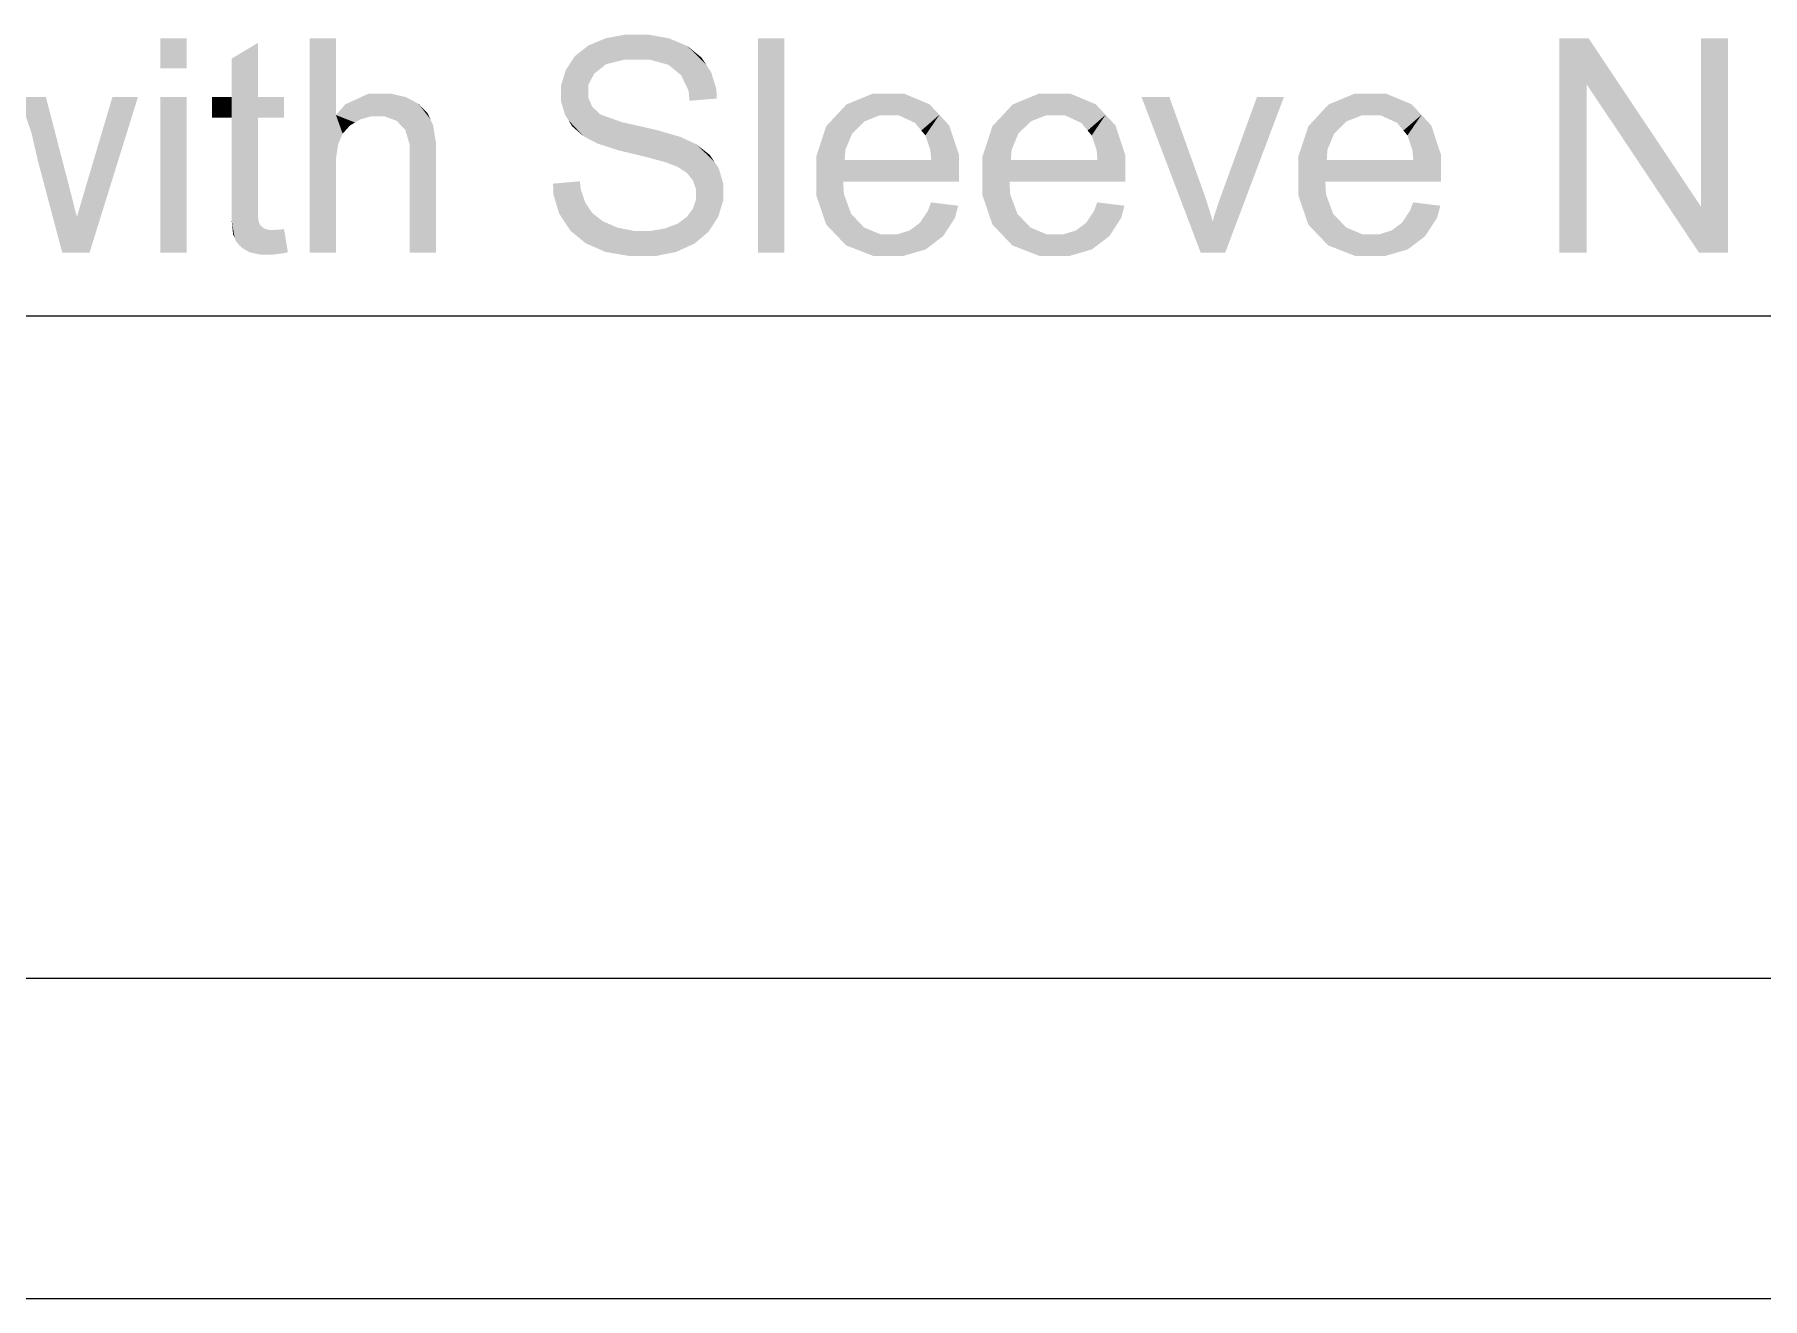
# Model space of a CAD drawing. Header units: millimetres. Extents: x 2 to 579, y 1 to 405.
# Drawn here: x 234.01 to 251, y 57.95 to 70.37 of the extents above; entities that cross this region are included whole.
import ezdxf

# ---------------------------------------------------------------- set-up
doc = ezdxf.new("R2010")
doc.units = ezdxf.units.MM
doc.linetypes.add('XKITLINE00', pattern=[0])
doc.layers.add('GraphicObject', color=6, linetype='Continuous', lineweight=0)
doc.layers.add('LinkedObject', color=7, linetype='Continuous', lineweight=0)

# ---------------------------------------------------------------- blocks, each defined once
blk = doc.blocks.new('*A3')
at = {"layer": 'GraphicObject', "color": 3, "linetype": 'XKITLINE00', "lineweight": 0}
blk.add_line((174.395, 57.946), (308.954, 57.946), dxfattribs=at)
blk = doc.blocks.new('*A4')
at = {"layer": 'LinkedObject'}
for points in [[(235.507, 70.332), (235.248, 70.036), (235.248, 70.332)], [(235.507, 70.036), (235.248, 70.036), (235.507, 70.332)], [(236.974, 70.332), (236.715, 68.226), (236.715, 70.332)], [(236.974, 69.577), (236.715, 68.226), (236.974, 70.332)], [(239.627, 70.332), (239.811, 70.122), (239.54, 70.296)], [(239.82, 70.368), (239.811, 70.122), (239.627, 70.332)], [(239.926, 70.368), (239.811, 70.122), (239.82, 70.368)], [(239.811, 70.122), (239.926, 70.368), (239.937, 70.122)], [(239.926, 70.368), (240.058, 70.122), (239.937, 70.122)], [(240.249, 70.331), (239.926, 70.368), (240.043, 70.368)], [(240.339, 70.293), (239.926, 70.368), (240.249, 70.331)], [(240.242, 70.071), (239.926, 70.368), (240.339, 70.293)], [(240.058, 70.122), (239.926, 70.368), (240.242, 70.071)], [(241.38, 70.332), (241.121, 68.226), (241.121, 70.332)], [(241.38, 68.226), (241.121, 68.226), (241.38, 70.332)], [(249, 70.332), (249.267, 69.88), (249, 68.226)], [(249.267, 69.88), (249, 70.332), (249.286, 70.332)], [(249.267, 69.88), (249.286, 70.332), (250.371, 68.226)], [(250.371, 68.226), (249.286, 70.332), (250.39, 68.679)], [(250.657, 70.332), (250.39, 68.679), (250.39, 70.332)], [(250.657, 68.226), (250.39, 68.679), (250.657, 70.332)], [(236.206, 70.286), (235.947, 69.753), (235.947, 70.131)], [(235.947, 69.753), (236.206, 70.286), (235.947, 69.553)], [(236.206, 69.753), (235.947, 69.553), (236.206, 70.286)], [(239.321, 70.155), (239.569, 70.029), (239.276, 70.086)], [(239.453, 70.26), (239.569, 70.029), (239.321, 70.155)], [(239.627, 70.076), (239.453, 70.26), (239.54, 70.296)], [(239.569, 70.029), (239.453, 70.26), (239.627, 70.076)], [(239.54, 70.296), (239.811, 70.122), (239.627, 70.076)], [(240.339, 70.293), (240.304, 70.02), (240.242, 70.071)], [(240.428, 70.255), (240.304, 70.02), (240.339, 70.293)], [(240.304, 70.02), (240.428, 70.255), (240.366, 69.969)], [(240.366, 69.969), (240.428, 70.255), (240.614, 70.071)], [(240.614, 70.071), (240.428, 70.255), (240.565, 70.144)], [(239.276, 70.086), (239.186, 69.787), (239.231, 70.016)], [(239.511, 69.983), (239.186, 69.787), (239.276, 70.086)], [(239.231, 70.016), (239.186, 69.787), (239.186, 69.867)], [(239.453, 69.871), (239.186, 69.787), (239.511, 69.983)], [(239.276, 70.086), (239.569, 70.029), (239.511, 69.983)], [(240.614, 70.071), (240.439, 69.818), (240.366, 69.969)], [(240.662, 69.997), (240.439, 69.818), (240.614, 70.071)], [(240.713, 69.831), (240.439, 69.818), (240.662, 69.997)], [(239.186, 69.787), (239.453, 69.871), (239.453, 69.806)], [(239.453, 69.749), (239.186, 69.787), (239.453, 69.806)], [(240.717, 69.739), (240.439, 69.818), (240.713, 69.831)], [(240.439, 69.818), (240.717, 69.739), (240.449, 69.718)], [(249, 68.226), (249.267, 69.88), (249.267, 68.226)], [(234.123, 69.753), (233.981, 69.401), (233.861, 69.753)], [(233.981, 69.401), (234.123, 69.753), (234.041, 69.139)], [(234.041, 69.139), (234.123, 69.753), (234.353, 68.867)], [(235.027, 69.753), (234.514, 68.87), (234.776, 69.753)], [(234.552, 68.226), (234.514, 68.87), (235.027, 69.753)], [(235.507, 69.753), (235.248, 68.226), (235.248, 69.753)], [(235.507, 68.226), (235.248, 68.226), (235.507, 69.753)], [(235.755, 69.753), (235.947, 69.553), (235.755, 69.553)], [(235.947, 69.753), (235.947, 69.553), (235.755, 69.753)], [(236.206, 69.553), (235.947, 69.553), (236.206, 69.753)], [(236.463, 69.553), (236.206, 69.753), (236.463, 69.753)], [(236.206, 69.553), (236.206, 69.753), (236.463, 69.553)], [(237.293, 69.787), (236.974, 69.577), (237.065, 69.682)], [(237.43, 69.787), (236.974, 69.577), (237.293, 69.787)], [(237.319, 69.564), (236.974, 69.577), (237.43, 69.787)], [(237.319, 69.564), (237.43, 69.787), (237.376, 69.564)], [(237.376, 69.564), (237.43, 69.787), (237.453, 69.564)], [(237.43, 69.787), (237.571, 69.52), (237.453, 69.564)], [(237.515, 69.787), (237.571, 69.52), (237.43, 69.787)], [(237.661, 69.754), (237.571, 69.52), (237.515, 69.787)], [(237.724, 69.72), (237.571, 69.52), (237.661, 69.754)], [(237.724, 69.72), (237.613, 69.475), (237.571, 69.52)], [(237.786, 69.687), (237.613, 69.475), (237.724, 69.72)], [(237.613, 69.475), (237.786, 69.687), (237.655, 69.431)], [(237.655, 69.431), (237.786, 69.687), (237.902, 69.536)], [(237.902, 69.536), (237.786, 69.687), (237.875, 69.594)], [(239.186, 69.787), (239.453, 69.749), (239.186, 69.715)], [(239.186, 69.715), (239.453, 69.749), (239.223, 69.584)], [(239.223, 69.584), (239.453, 69.749), (239.26, 69.525)], [(239.26, 69.525), (239.453, 69.749), (239.494, 69.656)], [(239.494, 69.656), (239.408, 69.368), (239.26, 69.525)], [(239.535, 69.619), (239.408, 69.368), (239.494, 69.656)], [(241.991, 69.681), (242.169, 69.515), (241.892, 69.574)], [(242.406, 69.787), (241.991, 69.681), (242.248, 69.787)], [(242.318, 69.574), (241.991, 69.681), (242.406, 69.787)], [(242.169, 69.515), (241.991, 69.681), (242.318, 69.574)], [(242.318, 69.574), (242.406, 69.787), (242.407, 69.574)], [(242.406, 69.787), (242.506, 69.574), (242.407, 69.574)], [(242.808, 69.683), (242.406, 69.787), (242.559, 69.787)], [(242.905, 69.579), (242.406, 69.787), (242.808, 69.683)], [(242.666, 69.5), (242.406, 69.787), (242.905, 69.579)], [(242.506, 69.574), (242.406, 69.787), (242.666, 69.5)], [(243.625, 69.681), (243.803, 69.515), (243.526, 69.574)], [(244.04, 69.787), (243.625, 69.681), (243.882, 69.787)], [(243.953, 69.574), (243.625, 69.681), (244.04, 69.787)], [(243.803, 69.515), (243.625, 69.681), (243.953, 69.574)], [(243.953, 69.574), (244.04, 69.787), (244.042, 69.574)], [(244.04, 69.787), (244.14, 69.574), (244.042, 69.574)], [(244.442, 69.683), (244.04, 69.787), (244.193, 69.787)], [(244.539, 69.579), (244.04, 69.787), (244.442, 69.683)], [(244.3, 69.5), (244.04, 69.787), (244.539, 69.579)], [(244.14, 69.574), (244.04, 69.787), (244.3, 69.5)], [(245.166, 69.753), (245.473, 68.226), (244.893, 69.753)], [(245.494, 68.839), (245.473, 68.226), (245.166, 69.753)], [(246.291, 69.753), (245.687, 68.822), (246.026, 69.753)], [(245.715, 68.226), (245.687, 68.822), (246.291, 69.753)], [(246.73, 69.681), (246.907, 69.515), (246.631, 69.574)], [(247.144, 69.787), (246.73, 69.681), (246.986, 69.787)], [(247.057, 69.574), (246.73, 69.681), (247.144, 69.787)], [(246.907, 69.515), (246.73, 69.681), (247.057, 69.574)], [(247.057, 69.574), (247.144, 69.787), (247.146, 69.574)], [(247.144, 69.787), (247.244, 69.574), (247.146, 69.574)], [(247.547, 69.683), (247.144, 69.787), (247.297, 69.787)], [(247.644, 69.579), (247.144, 69.787), (247.547, 69.683)], [(247.404, 69.5), (247.144, 69.787), (247.644, 69.579)], [(247.244, 69.574), (247.144, 69.787), (247.404, 69.5)], [(235.947, 68.673), (236.206, 69.553), (236.206, 68.659)], [(235.947, 69.553), (236.206, 69.553), (235.947, 68.673)], [(236.974, 69.151), (236.715, 68.226), (236.974, 69.577)], [(236.974, 69.151), (236.974, 69.577), (236.996, 69.292)], [(236.996, 69.292), (236.974, 69.577), (237.017, 69.343)], [(237.017, 69.343), (236.974, 69.577), (237.039, 69.394)], [(237.039, 69.394), (236.974, 69.577), (237.111, 69.474)], [(237.111, 69.474), (236.974, 69.577), (237.161, 69.504)], [(237.161, 69.504), (236.974, 69.577), (237.212, 69.534)], [(237.212, 69.534), (236.974, 69.577), (237.319, 69.564)], [(237.902, 69.536), (237.697, 69.29), (237.655, 69.431)], [(237.929, 69.477), (237.697, 69.29), (237.902, 69.536)], [(237.956, 69.306), (237.697, 69.29), (237.929, 69.477)], [(239.26, 69.525), (239.408, 69.368), (239.296, 69.466)], [(239.408, 69.368), (239.535, 69.619), (239.484, 69.329)], [(239.484, 69.329), (239.535, 69.619), (239.575, 69.582)], [(239.484, 69.329), (239.575, 69.582), (239.542, 69.298)], [(239.542, 69.298), (239.575, 69.582), (239.745, 69.232)], [(239.745, 69.232), (239.575, 69.582), (239.785, 69.507)], [(239.745, 69.232), (239.785, 69.507), (239.89, 69.197)], [(239.89, 69.197), (239.785, 69.507), (239.955, 69.469)], [(239.89, 69.197), (239.955, 69.469), (240.035, 69.162)], [(240.035, 69.162), (239.955, 69.469), (240.125, 69.43)], [(241.892, 69.574), (241.694, 69.169), (241.793, 69.468)], [(242.048, 69.396), (241.694, 69.169), (241.892, 69.574)], [(241.892, 69.574), (242.169, 69.515), (242.048, 69.396)], [(242.666, 69.5), (242.905, 69.579), (242.727, 69.425)], [(242.905, 69.579), (242.768, 69.377), (242.727, 69.425)], [(242.768, 69.377), (242.905, 69.579), (242.816, 69.233)], [(242.816, 69.233), (242.905, 69.579), (243.099, 69.181)], [(243.099, 69.181), (242.905, 69.579), (243.002, 69.475)], [(243.526, 69.574), (243.328, 69.169), (243.427, 69.468)], [(243.682, 69.396), (243.328, 69.169), (243.526, 69.574)], [(243.526, 69.574), (243.803, 69.515), (243.682, 69.396)], [(244.3, 69.5), (244.539, 69.579), (244.362, 69.425)], [(244.539, 69.579), (244.402, 69.377), (244.362, 69.425)], [(244.402, 69.377), (244.539, 69.579), (244.451, 69.233)], [(244.451, 69.233), (244.539, 69.579), (244.733, 69.181)], [(244.733, 69.181), (244.539, 69.579), (244.636, 69.475)], [(246.631, 69.574), (246.433, 69.169), (246.532, 69.468)], [(246.786, 69.396), (246.433, 69.169), (246.631, 69.574)], [(246.631, 69.574), (246.907, 69.515), (246.786, 69.396)], [(247.404, 69.5), (247.644, 69.579), (247.466, 69.425)], [(247.644, 69.579), (247.506, 69.377), (247.466, 69.425)], [(247.506, 69.377), (247.644, 69.579), (247.555, 69.233)], [(247.555, 69.233), (247.644, 69.579), (247.837, 69.181)], [(247.837, 69.181), (247.644, 69.579), (247.74, 69.475)], [(237.956, 69.194), (237.697, 69.29), (237.956, 69.306)], [(240.035, 69.162), (240.125, 69.43), (240.222, 69.111)], [(240.222, 69.111), (240.125, 69.43), (240.264, 69.094)], [(240.264, 69.094), (240.125, 69.43), (240.33, 69.069)], [(240.358, 69.363), (240.33, 69.069), (240.125, 69.43)], [(240.421, 69.334), (240.33, 69.069), (240.358, 69.363)], [(240.33, 69.069), (240.421, 69.334), (240.425, 69.007)], [(240.425, 69.007), (240.421, 69.334), (240.513, 69.292)], [(241.981, 69.236), (241.694, 69.169), (242.048, 69.396)], [(243.615, 69.236), (243.328, 69.169), (243.682, 69.396)], [(246.719, 69.236), (246.433, 69.169), (246.786, 69.396)], [(234.353, 68.867), (234.283, 68.226), (234.041, 69.139)], [(236.974, 69.061), (236.715, 68.226), (236.974, 69.151)], [(237.697, 69.29), (237.956, 69.194), (237.697, 69.193)], [(237.697, 68.226), (237.956, 69.194), (237.956, 68.226)], [(237.697, 69.193), (237.956, 69.194), (237.697, 68.226)], [(240.425, 69.007), (240.513, 69.292), (240.454, 68.97)], [(240.454, 68.97), (240.513, 69.292), (240.483, 68.933)], [(240.513, 69.292), (240.692, 69.12), (240.483, 68.933)], [(240.692, 69.12), (240.513, 69.292), (240.649, 69.185)], [(241.694, 69.169), (241.981, 69.236), (241.974, 69.136)], [(241.974, 69.136), (241.694, 68.977), (241.694, 69.169)], [(241.974, 69.136), (243.099, 68.993), (241.694, 68.977)], [(242.825, 69.136), (243.099, 68.993), (241.974, 69.136)], [(242.816, 69.233), (243.099, 69.181), (242.825, 69.136)], [(243.099, 68.993), (242.825, 69.136), (243.099, 69.181)], [(243.328, 69.169), (243.615, 69.236), (243.608, 69.136)], [(243.608, 69.136), (243.328, 68.977), (243.328, 69.169)], [(243.608, 69.136), (244.733, 68.993), (243.328, 68.977)], [(244.459, 69.136), (244.733, 68.993), (243.608, 69.136)], [(244.451, 69.233), (244.733, 69.181), (244.459, 69.136)], [(244.733, 68.993), (244.459, 69.136), (244.733, 69.181)], [(246.433, 69.169), (246.719, 69.236), (246.713, 69.136)], [(246.713, 69.136), (246.433, 68.977), (246.433, 69.169)], [(246.713, 69.136), (247.837, 68.993), (246.433, 68.977)], [(247.563, 69.136), (247.837, 68.993), (246.713, 69.136)], [(247.555, 69.233), (247.837, 69.181), (247.563, 69.136)], [(247.837, 68.993), (247.563, 69.136), (247.837, 69.181)], [(236.715, 68.226), (236.974, 69.061), (236.974, 68.226)], [(240.483, 68.933), (240.692, 69.12), (240.513, 68.847)], [(240.513, 68.847), (240.692, 69.12), (240.736, 69.055)], [(240.513, 68.847), (240.736, 69.055), (240.513, 68.797)], [(240.513, 68.797), (240.736, 69.055), (240.513, 68.748)], [(240.736, 69.055), (240.78, 68.821), (240.513, 68.748)], [(240.78, 68.821), (240.736, 69.055), (240.78, 68.905)], [(243.099, 68.981), (241.694, 68.977), (243.099, 68.993)], [(243.098, 68.947), (241.694, 68.977), (243.099, 68.981)], [(241.694, 68.977), (241.89, 68.399), (241.694, 68.791)], [(241.967, 68.798), (241.89, 68.399), (241.694, 68.977)], [(241.967, 68.798), (241.694, 68.977), (241.959, 68.924)], [(243.097, 68.924), (241.694, 68.977), (243.098, 68.947)], [(241.959, 68.924), (241.694, 68.977), (243.097, 68.924)], [(244.733, 68.981), (243.328, 68.977), (244.733, 68.993)], [(244.732, 68.947), (243.328, 68.977), (244.733, 68.981)], [(243.328, 68.977), (243.524, 68.399), (243.328, 68.791)], [(243.601, 68.798), (243.524, 68.399), (243.328, 68.977)], [(243.601, 68.798), (243.328, 68.977), (243.594, 68.924)], [(244.732, 68.924), (243.328, 68.977), (244.732, 68.947)], [(243.594, 68.924), (243.328, 68.977), (244.732, 68.924)], [(247.837, 68.981), (246.433, 68.977), (247.837, 68.993)], [(247.837, 68.947), (246.433, 68.977), (247.837, 68.981)], [(246.433, 68.977), (246.628, 68.399), (246.433, 68.791)], [(246.705, 68.798), (246.628, 68.399), (246.433, 68.977)], [(246.705, 68.798), (246.433, 68.977), (246.698, 68.924)], [(247.836, 68.924), (246.433, 68.977), (247.837, 68.947)], [(246.698, 68.924), (246.433, 68.977), (247.836, 68.924)], [(234.427, 68.576), (234.283, 68.226), (234.353, 68.867)], [(234.514, 68.87), (234.552, 68.226), (234.427, 68.576)], [(239.38, 68.847), (239.108, 68.903), (239.371, 68.926)], [(239.108, 68.903), (239.223, 68.524), (239.111, 68.797)], [(239.38, 68.847), (239.223, 68.524), (239.108, 68.903)], [(239.111, 68.797), (239.223, 68.524), (239.168, 68.608)], [(239.424, 68.717), (239.223, 68.524), (239.38, 68.847)], [(240.483, 68.658), (240.78, 68.821), (240.732, 68.579)], [(240.513, 68.748), (240.78, 68.821), (240.483, 68.658)], [(240.732, 68.579), (240.78, 68.821), (240.78, 68.737)], [(241.694, 68.791), (241.89, 68.399), (241.792, 68.502)], [(242.038, 68.606), (241.89, 68.399), (241.967, 68.798)], [(243.328, 68.791), (243.524, 68.399), (243.426, 68.502)], [(243.672, 68.606), (243.524, 68.399), (243.601, 68.798)], [(245.52, 68.765), (245.473, 68.226), (245.494, 68.839)], [(245.687, 68.822), (245.715, 68.226), (245.656, 68.737)], [(246.433, 68.791), (246.628, 68.399), (246.53, 68.502)], [(246.776, 68.606), (246.628, 68.399), (246.705, 68.798)], [(236.206, 68.659), (235.947, 68.557), (235.947, 68.673)], [(236.206, 68.604), (235.947, 68.557), (236.206, 68.659)], [(239.223, 68.524), (239.424, 68.717), (239.278, 68.441)], [(239.278, 68.441), (239.424, 68.717), (239.429, 68.316)], [(239.458, 68.666), (239.429, 68.316), (239.424, 68.717)], [(239.492, 68.615), (239.429, 68.316), (239.458, 68.666)], [(240.453, 68.617), (240.732, 68.579), (240.423, 68.576)], [(240.483, 68.658), (240.732, 68.579), (240.453, 68.617)], [(242.713, 68.518), (243.09, 68.686), (242.942, 68.387)], [(242.793, 68.637), (243.09, 68.686), (242.713, 68.518)], [(243.09, 68.686), (242.793, 68.637), (242.822, 68.719)], [(242.942, 68.387), (243.09, 68.686), (243.059, 68.568)], [(244.347, 68.518), (244.724, 68.686), (244.576, 68.387)], [(244.427, 68.637), (244.724, 68.686), (244.347, 68.518)], [(244.724, 68.686), (244.427, 68.637), (244.456, 68.719)], [(244.576, 68.387), (244.724, 68.686), (244.693, 68.568)], [(245.569, 68.611), (245.473, 68.226), (245.52, 68.765)], [(245.656, 68.737), (245.715, 68.226), (245.608, 68.592)], [(247.451, 68.518), (247.829, 68.686), (247.68, 68.387)], [(247.531, 68.637), (247.829, 68.686), (247.451, 68.518)], [(247.829, 68.686), (247.531, 68.637), (247.561, 68.719)], [(247.68, 68.387), (247.829, 68.686), (247.797, 68.568)], [(250.39, 68.679), (250.657, 68.226), (250.371, 68.226)], [(234.283, 68.226), (234.427, 68.576), (234.552, 68.226)], [(236.206, 68.604), (235.978, 68.367), (235.947, 68.557)], [(235.947, 68.557), (235.978, 68.367), (235.963, 68.404)], [(236.213, 68.533), (235.978, 68.367), (236.206, 68.604)], [(236.219, 68.517), (235.978, 68.367), (236.213, 68.533)], [(235.978, 68.367), (236.219, 68.517), (236.226, 68.501)], [(235.978, 68.367), (236.226, 68.501), (235.994, 68.331)], [(235.994, 68.331), (236.226, 68.501), (236.049, 68.272)], [(236.049, 68.272), (236.226, 68.501), (236.087, 68.25)], [(236.087, 68.25), (236.226, 68.501), (236.248, 68.476)], [(236.248, 68.476), (236.126, 68.228), (236.087, 68.25)], [(236.263, 68.466), (236.126, 68.228), (236.248, 68.476)], [(236.279, 68.457), (236.126, 68.228), (236.263, 68.466)], [(236.126, 68.228), (236.279, 68.457), (236.235, 68.205)], [(236.235, 68.205), (236.279, 68.457), (236.306, 68.205)], [(236.306, 68.205), (236.279, 68.457), (236.322, 68.448)], [(236.322, 68.448), (236.349, 68.205), (236.306, 68.205)], [(236.351, 68.448), (236.349, 68.205), (236.322, 68.448)], [(236.351, 68.448), (236.446, 68.217), (236.349, 68.205)], [(236.372, 68.448), (236.446, 68.217), (236.351, 68.448)], [(236.446, 68.217), (236.372, 68.448), (236.428, 68.452)], [(236.501, 68.228), (236.428, 68.452), (236.463, 68.457)], [(236.446, 68.217), (236.428, 68.452), (236.501, 68.228)], [(239.492, 68.615), (239.526, 68.274), (239.429, 68.316)], [(239.597, 68.533), (239.526, 68.274), (239.492, 68.615)], [(239.526, 68.274), (239.597, 68.533), (239.622, 68.232)], [(239.669, 68.502), (239.622, 68.232), (239.597, 68.533)], [(239.741, 68.47), (239.622, 68.232), (239.669, 68.502)], [(239.741, 68.47), (239.861, 68.191), (239.622, 68.232)], [(239.902, 68.439), (239.861, 68.191), (239.741, 68.47)], [(240.211, 68.463), (240.408, 68.273), (240.071, 68.439)], [(240.272, 68.487), (240.636, 68.43), (240.211, 68.463)], [(240.498, 68.314), (240.211, 68.463), (240.636, 68.43)], [(240.408, 68.273), (240.211, 68.463), (240.498, 68.314)], [(240.333, 68.51), (240.636, 68.43), (240.272, 68.487)], [(240.423, 68.576), (240.684, 68.504), (240.333, 68.51)], [(240.333, 68.51), (240.684, 68.504), (240.636, 68.43)], [(240.684, 68.504), (240.423, 68.576), (240.732, 68.579)], [(241.89, 68.399), (242.038, 68.606), (241.988, 68.296)], [(242.101, 68.539), (241.988, 68.296), (242.038, 68.606)], [(242.165, 68.472), (241.988, 68.296), (242.101, 68.539)], [(242.165, 68.472), (242.42, 68.193), (241.988, 68.296)], [(242.325, 68.405), (242.42, 68.193), (242.165, 68.472)], [(242.663, 68.48), (242.942, 68.387), (242.613, 68.443)], [(242.713, 68.518), (242.942, 68.387), (242.663, 68.48)], [(243.524, 68.399), (243.672, 68.606), (243.622, 68.296)], [(243.736, 68.539), (243.622, 68.296), (243.672, 68.606)], [(243.8, 68.472), (243.622, 68.296), (243.736, 68.539)], [(243.8, 68.472), (244.054, 68.193), (243.622, 68.296)], [(243.959, 68.405), (244.054, 68.193), (243.8, 68.472)], [(244.297, 68.48), (244.576, 68.387), (244.247, 68.443)], [(244.347, 68.518), (244.576, 68.387), (244.297, 68.48)], [(245.591, 68.531), (245.473, 68.226), (245.569, 68.611)], [(245.591, 68.531), (245.715, 68.226), (245.473, 68.226)], [(245.608, 68.592), (245.715, 68.226), (245.591, 68.531)], [(246.628, 68.399), (246.776, 68.606), (246.726, 68.296)], [(246.84, 68.539), (246.726, 68.296), (246.776, 68.606)], [(246.904, 68.472), (246.726, 68.296), (246.84, 68.539)], [(246.904, 68.472), (247.159, 68.193), (246.726, 68.296)], [(247.063, 68.405), (247.159, 68.193), (246.904, 68.472)], [(247.401, 68.48), (247.68, 68.387), (247.351, 68.443)], [(247.451, 68.518), (247.68, 68.387), (247.401, 68.48)], [(239.902, 68.439), (240.003, 68.191), (239.861, 68.191)], [(239.991, 68.439), (240.003, 68.191), (239.902, 68.439)], [(239.991, 68.439), (240.116, 68.191), (240.003, 68.191)], [(240.071, 68.439), (240.116, 68.191), (239.991, 68.439)], [(240.071, 68.439), (240.408, 68.273), (240.116, 68.191)], [(241.988, 68.296), (242.42, 68.193), (242.253, 68.193)], [(242.42, 68.405), (242.42, 68.193), (242.325, 68.405)], [(242.491, 68.405), (242.856, 68.322), (242.42, 68.193)], [(242.491, 68.405), (242.42, 68.193), (242.42, 68.405)], [(242.42, 68.193), (242.856, 68.322), (242.553, 68.193)], [(242.613, 68.443), (242.856, 68.322), (242.491, 68.405)], [(242.553, 68.193), (242.856, 68.322), (242.771, 68.257)], [(242.856, 68.322), (242.613, 68.443), (242.942, 68.387)], [(243.622, 68.296), (244.054, 68.193), (243.887, 68.193)], [(244.054, 68.405), (244.054, 68.193), (243.959, 68.405)], [(244.125, 68.405), (244.49, 68.322), (244.054, 68.193)], [(244.125, 68.405), (244.054, 68.193), (244.054, 68.405)], [(244.054, 68.193), (244.49, 68.322), (244.187, 68.193)], [(244.247, 68.443), (244.49, 68.322), (244.125, 68.405)], [(244.187, 68.193), (244.49, 68.322), (244.405, 68.257)], [(244.49, 68.322), (244.247, 68.443), (244.576, 68.387)], [(246.726, 68.296), (247.159, 68.193), (246.991, 68.193)], [(247.159, 68.405), (247.159, 68.193), (247.063, 68.405)], [(247.23, 68.405), (247.595, 68.322), (247.159, 68.193)], [(247.23, 68.405), (247.159, 68.193), (247.159, 68.405)], [(247.159, 68.193), (247.595, 68.322), (247.291, 68.193)], [(247.351, 68.443), (247.595, 68.322), (247.23, 68.405)], [(247.291, 68.193), (247.595, 68.322), (247.509, 68.257)], [(247.595, 68.322), (247.351, 68.443), (247.68, 68.387)], [(240.116, 68.191), (240.408, 68.273), (240.318, 68.232)]]:
    blk.add_hatch(color=7, dxfattribs=at).paths.add_polyline_path(points, flags=17)
at = {"layer": 'LinkedObject', "color": 7, "linetype": 'XKITLINE00', "lineweight": 0}
for p, q in [((232.929, 67.603), (235.052, 67.603)), ((235.052, 67.603), (235.705, 67.603)), ((235.705, 67.603), (236.522, 67.603)), ((236.522, 67.603), (238.156, 67.603)), ((238.156, 67.603), (238.973, 67.603)), ((238.973, 67.603), (240.934, 67.603)), ((240.934, 67.603), (241.587, 67.603)), ((241.587, 67.603), (243.221, 67.603)), ((243.221, 67.603), (244.855, 67.603)), ((244.855, 67.603), (246.325, 67.603)), ((246.325, 67.603), (247.959, 67.603)), ((247.959, 67.603), (248.777, 67.603)), ((248.777, 67.603), (250.899, 67.603)), ((250.899, 67.603), (252.534, 67.603))]:
    blk.add_line(p, q, dxfattribs=at)
at = {"layer": 'LinkedObject', "color": 2, "linetype": 'XKITLINE00', "lineweight": 0}
blk.add_line((281.227, 61.089), (197.075, 61.089), dxfattribs=at)

msp = doc.modelspace()

# ---------------------------------------------------------------- block references
at = {"lineweight": 0}
for name in ['*A3', '*A4']:
    msp.add_blockref(name, (0, 0), dxfattribs=at)

doc.saveas('drawing.dxf')
